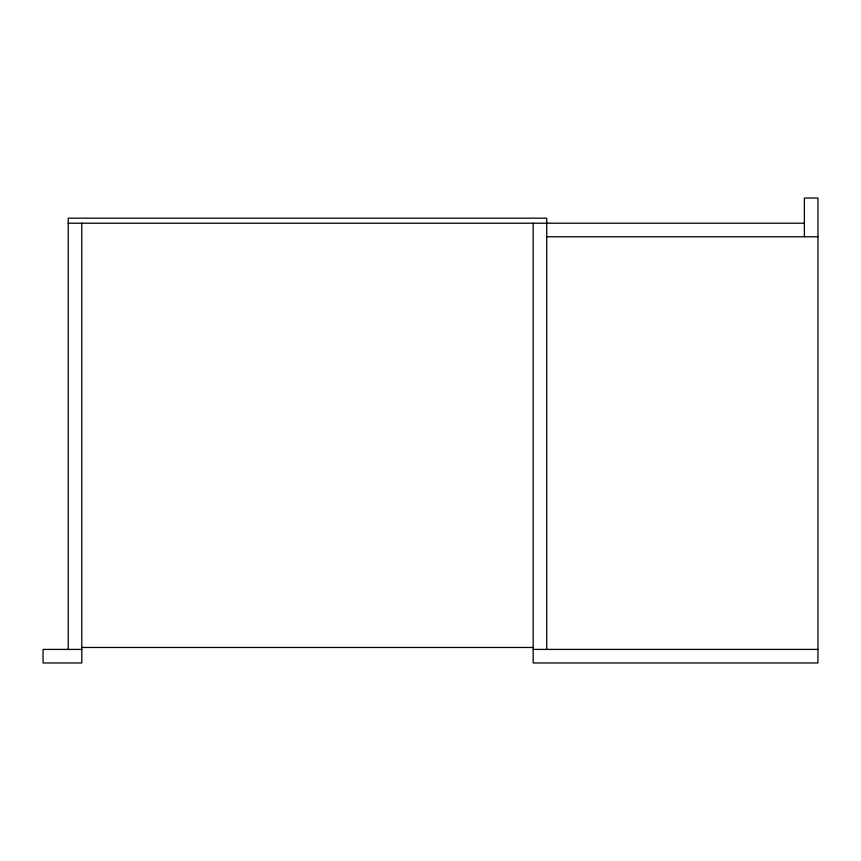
<?xml version="1.0" encoding="UTF-8"?>
<svg xmlns="http://www.w3.org/2000/svg" width="861" height="861" viewBox="0 0 861 861"><rect width="100%" height="100%" fill="white"/><g stroke="black" fill="none" stroke-linecap="round" stroke-linejoin="round"><path stroke-width="1.29" d="M68.234 223.214L804.389 223.214M546.735 236.775L817.95 236.775M81.795 647.472L533.174 647.472M81.795 649.409L43.05 649.409L43.05 662.97L81.795 662.97L81.795 223.214M533.174 649.409L817.95 649.409M804.389 236.775L804.389 198.03L817.95 198.03L817.95 662.97L533.174 662.97L533.174 223.214M546.735 649.409L546.735 218.177L68.234 218.177L68.234 649.409"/></g></svg>
